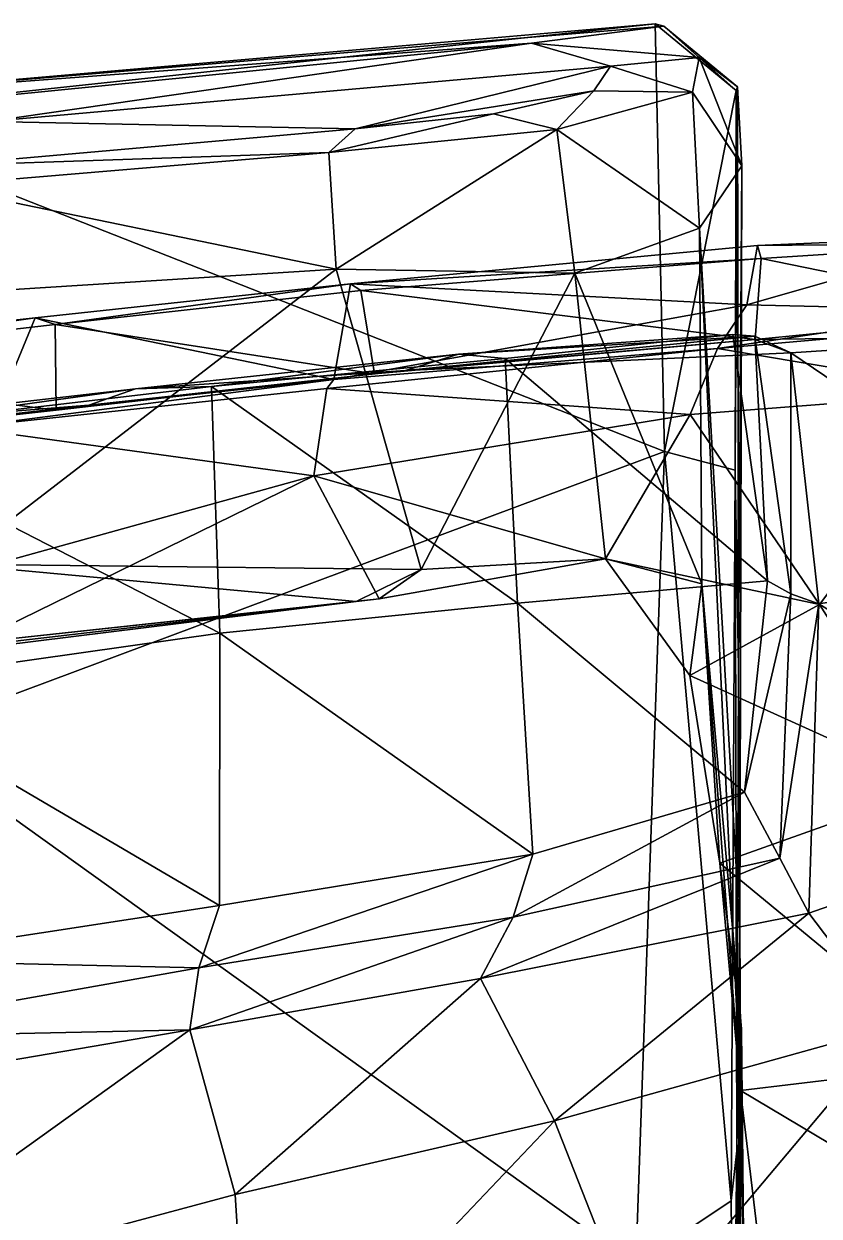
# Model space of a CAD drawing. Extents: x -4.77 to 4.77, y -2.48 to 3.3.
# Drawn here: x 3.578 to 4.005, y 1.88 to 2.519 of the extents above; entities that cross this region are included whole.
import ezdxf

# ---------------------------------------------------------------- set-up
doc = ezdxf.new("R2010")
doc.units = 0

msp = doc.modelspace()

# ---------------------------------------------------------------- linework, layer by layer
for points in [[(3.46018, 2.47968, -0.78494), (3.91678, 2.51943, -0.78594), (3.4625, 2.47089, -0.82041)], [(3.46018, 2.47968, -0.78494), (3.92143, 2.51816, -0.72525), (3.91678, 2.51943, -0.78594)], [(3.46018, 2.47968, 0.78494), (3.4625, 2.47089, 0.82041), (3.91678, 2.51943, 0.78594)], [(3.46018, 2.47968, 0.78494), (3.91678, 2.51943, 0.78594), (3.92143, 2.51816, 0.72525)], [(3.92174, 2.29, -0.89476), (3.4625, 2.47089, -0.82041), (3.91678, 2.51943, -0.78594)], [(3.92174, 2.29, 0.89476), (3.91678, 2.51943, 0.78594), (3.4625, 2.47089, 0.82041)], [(3.92143, 2.51816, -0.72525), (3.96025, 2.48363, -0.78814), (3.91678, 2.51943, -0.78594)], [(3.92174, 2.29, -0.89476), (3.91678, 2.51943, -0.78594), (3.96025, 2.48363, -0.78814)], [(3.92143, 2.51816, 0.72525), (3.91678, 2.51943, 0.78594), (3.96025, 2.48363, 0.78814)], [(3.92174, 2.29, 0.89476), (3.96025, 2.48363, 0.78814), (3.91678, 2.51943, 0.78594)], [(3.85049, 2.50908, -0.66831), (3.92143, 2.51816, -0.72525), (3.46018, 2.47968, -0.78494)], [(3.85049, 2.50908, 0.66831), (3.46018, 2.47968, 0.78494), (3.92143, 2.51816, 0.72525)], [(3.94044, 2.50131, -0.39431), (3.92143, 2.51816, -0.72525), (3.85049, 2.50908, -0.66831)], [(3.94044, 2.50131, 0.39431), (3.85049, 2.50908, 0.66831), (3.92143, 2.51816, 0.72525)], [(3.94044, 2.50131, -0.39431), (3.96099, 2.48573, -0.71942), (3.92143, 2.51816, -0.72525)], [(3.92143, 2.51816, -0.72525), (3.96099, 2.48573, -0.71942), (3.96025, 2.48363, -0.78814)], [(3.94044, 2.50131, 0.39431), (3.92143, 2.51816, 0.72525), (3.96099, 2.48573, 0.71942)], [(3.92143, 2.51816, 0.72525), (3.96025, 2.48363, 0.78814), (3.96099, 2.48573, 0.71942)], [(3.85049, 2.50908, -0.66831), (3.46018, 2.47968, -0.78494), (3.51713, 2.47605, -0.60574)], [(3.85049, 2.50908, 0.66831), (3.51713, 2.47605, 0.60574), (3.46018, 2.47968, 0.78494)], [(3.5594, 2.46705, -0.38779), (3.85049, 2.50908, -0.66831), (3.51713, 2.47605, -0.60574)], [(3.5594, 2.46705, 0.38779), (3.51713, 2.47605, 0.60574), (3.85049, 2.50908, 0.66831)], [(3.5594, 2.46705, -0.38779), (3.89275, 2.49675, -0.38325), (3.85049, 2.50908, -0.66831)], [(3.5594, 2.46705, 0.38779), (3.85049, 2.50908, 0.66831), (3.89275, 2.49675, 0.38325)], [(3.94044, 2.50131, -0.39431), (3.85049, 2.50908, -0.66831), (3.89275, 2.49675, -0.38325)], [(3.94044, 2.50131, 0.39431), (3.89275, 2.49675, 0.38325), (3.85049, 2.50908, 0.66831)], [(3.93673, 2.48285, -0.24246), (3.94044, 2.50131, -0.39431), (3.89275, 2.49675, -0.38325)], [(3.93673, 2.48285, 0.24246), (3.89275, 2.49675, 0.38325), (3.94044, 2.50131, 0.39431)], [(3.93673, 2.48285, -0.24246), (3.96324, 2.44336, -0.37294), (3.94044, 2.50131, -0.39431)], [(3.93673, 2.48285, 0.24246), (3.94044, 2.50131, 0.39431), (3.96324, 2.44336, 0.37294)], [(3.94044, 2.50131, -0.39431), (3.96324, 2.44336, -0.37294), (3.96099, 2.48573, -0.71942)], [(3.94044, 2.50131, 0.39431), (3.96099, 2.48573, 0.71942), (3.96324, 2.44336, 0.37294)], [(3.5594, 2.46705, -0.38779), (3.75589, 2.4632, -0.19142), (3.89275, 2.49675, -0.38325)], [(3.5594, 2.46705, 0.38779), (3.89275, 2.49675, 0.38325), (3.75589, 2.4632, 0.19142)], [(3.88391, 2.48344, -0.25102), (3.89275, 2.49675, -0.38325), (3.75589, 2.4632, -0.19142)], [(3.88391, 2.48344, 0.25102), (3.75589, 2.4632, 0.19142), (3.89275, 2.49675, 0.38325)], [(3.93673, 2.48285, -0.24246), (3.89275, 2.49675, -0.38325), (3.88391, 2.48344, -0.25102)], [(3.93673, 2.48285, 0.24246), (3.88391, 2.48344, 0.25102), (3.89275, 2.49675, 0.38325)], [(3.88391, 2.48344, -0.25102), (3.75589, 2.4632, -0.19142), (3.83, 2.47113, -0.19856)], [(3.88391, 2.48344, 0.25102), (3.83, 2.47113, 0.19856), (3.75589, 2.4632, 0.19142)], [(3.88391, 2.48344, -0.25102), (3.83, 2.47113, -0.19856), (3.86401, 2.4628, -0.16831)], [(3.88391, 2.48344, 0.25102), (3.86401, 2.4628, 0.16831), (3.83, 2.47113, 0.19856)], [(3.88391, 2.48344, -0.25102), (3.86401, 2.4628, -0.16831), (3.93673, 2.48285, -0.24246)], [(3.88391, 2.48344, 0.25102), (3.93673, 2.48285, 0.24246), (3.86401, 2.4628, 0.16831)], [(3.86401, 2.4628, -0.16831), (3.94061, 2.40991, -0.22804), (3.93673, 2.48285, -0.24246)], [(3.86401, 2.4628, 0.16831), (3.93673, 2.48285, 0.24246), (3.94061, 2.40991, 0.22804)], [(3.92174, 2.29, -0.89476), (3.96025, 2.48363, -0.78814), (3.95965, 2.27999, -0.87042)], [(3.92174, 2.29, 0.89476), (3.95965, 2.27999, 0.87042), (3.96025, 2.48363, 0.78814)], [(3.93673, 2.48285, -0.24246), (3.94061, 2.40991, -0.22804), (3.96324, 2.44336, -0.37294)], [(3.93673, 2.48285, 0.24246), (3.96324, 2.44336, 0.37294), (3.94061, 2.40991, 0.22804)], [(3.96099, 2.48573, -0.71942), (3.95965, 2.27999, -0.87042), (3.96025, 2.48363, -0.78814)], [(3.96099, 2.48573, -0.71942), (3.96146, 2.17414, -0.66346), (3.95965, 2.27999, -0.87042)], [(3.96099, 2.48573, 0.71942), (3.96025, 2.48363, 0.78814), (3.95965, 2.27999, 0.87042)], [(3.96099, 2.48573, 0.71942), (3.95965, 2.27999, 0.87042), (3.96146, 2.17414, 0.66346)], [(3.96324, 2.44336, -0.37294), (3.96146, 2.17414, -0.66346), (3.96099, 2.48573, -0.71942)], [(3.96324, 2.44336, 0.37294), (3.96099, 2.48573, 0.71942), (3.96146, 2.17414, 0.66346)], [(3.92174, 2.29, -0.89476), (3.51157, 2.13707, -0.95571), (3.4625, 2.47089, -0.82041)], [(3.92174, 2.29, 0.89476), (3.4625, 2.47089, 0.82041), (3.51157, 2.13707, 0.95571)], [(3.74175, 2.45043, -0.15726), (3.83, 2.47113, -0.19856), (3.75589, 2.4632, -0.19142)], [(3.74175, 2.45043, -0.15726), (3.86401, 2.4628, -0.16831), (3.83, 2.47113, -0.19856)], [(3.74175, 2.45043, 0.15726), (3.75589, 2.4632, 0.19142), (3.83, 2.47113, 0.19856)], [(3.74175, 2.45043, 0.15726), (3.83, 2.47113, 0.19856), (3.86401, 2.4628, 0.16831)], [(3.5594, 2.46705, -0.38779), (3.53096, 2.44335, -0.19593), (3.75589, 2.4632, -0.19142)], [(3.5594, 2.46705, 0.38779), (3.75589, 2.4632, 0.19142), (3.53096, 2.44335, 0.19593)], [(3.74175, 2.45043, -0.15726), (3.75589, 2.4632, -0.19142), (3.53096, 2.44335, -0.19593)], [(3.74175, 2.45043, 0.15726), (3.53096, 2.44335, 0.19593), (3.75589, 2.4632, 0.19142)], [(3.86401, 2.4628, -0.16831), (3.74175, 2.45043, -0.15726), (3.74574, 2.38778, -0.14903)], [(3.86401, 2.4628, 0.16831), (3.74574, 2.38778, 0.14903), (3.74175, 2.45043, 0.15726)], [(3.86401, 2.4628, -0.16831), (3.74574, 2.38778, -0.14903), (3.87378, 2.38571, -0.16482)], [(3.86401, 2.4628, 0.16831), (3.87378, 2.38571, 0.16482), (3.74574, 2.38778, 0.14903)], [(3.86401, 2.4628, -0.16831), (3.87378, 2.38571, -0.16482), (3.94061, 2.40991, -0.22804)], [(3.86401, 2.4628, 0.16831), (3.94061, 2.40991, 0.22804), (3.87378, 2.38571, 0.16482)], [(3.52902, 2.43255, -0.15923), (3.74574, 2.38778, -0.14903), (3.74175, 2.45043, -0.15726)], [(3.74175, 2.45043, -0.15726), (3.53096, 2.44335, -0.19593), (3.52902, 2.43255, -0.15923)], [(3.52902, 2.43255, 0.15923), (3.74175, 2.45043, 0.15726), (3.74574, 2.38778, 0.14903)], [(3.74175, 2.45043, 0.15726), (3.52902, 2.43255, 0.15923), (3.53096, 2.44335, 0.19593)], [(3.96213, 2.0331, -0.56317), (3.96324, 2.44336, -0.37294), (3.94061, 2.40991, -0.22804)], [(3.96213, 2.0331, 0.56317), (3.94061, 2.40991, 0.22804), (3.96324, 2.44336, 0.37294)], [(3.96324, 2.44336, -0.37294), (3.96213, 2.0331, -0.56317), (3.96146, 2.17414, -0.66346)], [(3.96324, 2.44336, 0.37294), (3.96146, 2.17414, 0.66346), (3.96213, 2.0331, 0.56317)], [(3.52902, 2.43255, -0.15923), (3.53287, 2.3744, -0.14903), (3.74574, 2.38778, -0.14903)], [(3.52902, 2.43255, 0.15923), (3.74574, 2.38778, 0.14903), (3.53287, 2.3744, 0.14903)], [(3.9419, 2.21902, -0.23058), (3.94061, 2.40991, -0.22804), (3.87378, 2.38571, -0.16482)], [(3.9419, 2.21902, 0.23058), (3.87378, 2.38571, 0.16482), (3.94061, 2.40991, 0.22804)], [(3.96213, 2.0331, -0.56317), (3.94061, 2.40991, -0.22804), (3.96278, 1.94381, -0.46108)], [(3.96278, 1.94381, -0.46108), (3.94061, 2.40991, -0.22804), (3.9419, 2.21902, -0.23058)], [(3.96213, 2.0331, 0.56317), (3.96278, 1.94381, 0.46108), (3.94061, 2.40991, 0.22804)], [(3.96278, 1.94381, 0.46108), (3.9419, 2.21902, 0.23058), (3.94061, 2.40991, 0.22804)], [(3.96598, 2.36872, -0.03827), (4.09595, 2.40596, -0.02536), (4.08871, 2.36587, -0.07835)], [(3.96598, 2.36872, -0.03827), (3.97164, 2.4006, 0.01487), (4.09595, 2.40596, -0.02536)], [(3.96598, 2.36872, 0.03827), (4.08871, 2.36587, 0.07835), (4.09595, 2.40596, 0.02536)], [(3.96598, 2.36872, 0.03827), (4.09595, 2.40596, 0.02536), (3.97164, 2.4006, -0.01487)], [(3.97164, 2.4006, 0.01487), (4.10179, 2.40176, 0.00151), (4.09595, 2.40596, -0.02536)], [(3.97164, 2.4006, -0.01487), (4.09595, 2.40596, 0.02536), (4.10179, 2.40176, -0.00151)], [(3.75345, 2.38, 0.05914), (3.97359, 2.39351, 0.04179), (3.97164, 2.4006, 0.01487)], [(3.96598, 2.36872, -0.03827), (3.75345, 2.38, 0.05914), (3.97164, 2.4006, 0.01487)], [(3.75345, 2.38, -0.05914), (3.97164, 2.4006, -0.01487), (3.97359, 2.39351, -0.04179)], [(3.96598, 2.36872, 0.03827), (3.97164, 2.4006, -0.01487), (3.75345, 2.38, -0.05914)], [(3.97164, 2.4006, 0.01487), (3.97359, 2.39351, 0.04179), (4.10179, 2.40176, 0.00151)], [(3.97164, 2.4006, -0.01487), (4.10179, 2.40176, -0.00151), (3.97359, 2.39351, -0.04179)], [(4.11614, 2.36442, 0.04137), (4.10179, 2.40176, 0.00151), (3.97359, 2.39351, 0.04179)], [(4.11614, 2.36442, -0.04137), (3.97359, 2.39351, -0.04179), (4.10179, 2.40176, -0.00151)], [(3.75345, 2.38, 0.05914), (3.75884, 2.37648, 0.09083), (3.97359, 2.39351, 0.04179)], [(3.75345, 2.38, -0.05914), (3.97359, 2.39351, -0.04179), (3.75884, 2.37648, -0.09083)], [(3.97039, 2.35011, 0.08695), (3.97359, 2.39351, 0.04179), (3.75884, 2.37648, 0.09083)], [(3.97039, 2.35011, -0.08695), (3.75884, 2.37648, -0.09083), (3.97359, 2.39351, -0.04179)], [(4.11614, 2.36442, 0.04137), (3.97359, 2.39351, 0.04179), (3.97039, 2.35011, 0.08695)], [(4.11614, 2.36442, -0.04137), (3.97039, 2.35011, -0.08695), (3.97359, 2.39351, -0.04179)], [(3.54006, 2.2296, -0.14897), (3.74574, 2.38778, -0.14903), (3.53287, 2.3744, -0.14903)], [(3.54006, 2.2296, 0.14897), (3.53287, 2.3744, 0.14903), (3.74574, 2.38778, 0.14903)], [(3.54006, 2.2296, -0.14897), (3.79136, 2.22688, -0.14692), (3.74574, 2.38778, -0.14903)], [(3.54006, 2.2296, 0.14897), (3.74574, 2.38778, 0.14903), (3.79136, 2.22688, 0.14692)], [(3.87378, 2.38571, -0.16482), (3.74574, 2.38778, -0.14903), (3.79136, 2.22688, -0.14692)], [(3.87378, 2.38571, 0.16482), (3.79136, 2.22688, 0.14692), (3.74574, 2.38778, 0.14903)], [(3.87378, 2.38571, -0.16482), (3.79136, 2.22688, -0.14692), (3.8901, 2.2325, -0.16873)], [(3.87378, 2.38571, 0.16482), (3.8901, 2.2325, 0.16873), (3.79136, 2.22688, 0.14692)], [(3.9419, 2.21902, -0.23058), (3.87378, 2.38571, -0.16482), (3.8901, 2.2325, -0.16873)], [(3.9419, 2.21902, 0.23058), (3.8901, 2.2325, 0.16873), (3.87378, 2.38571, 0.16482)], [(3.7445, 2.32863, 0.00252), (3.58431, 2.36179, 0.1012), (3.75345, 2.38, 0.05914)], [(3.75345, 2.38, 0.05914), (3.58431, 2.36179, 0.1012), (3.59489, 2.35813, 0.13052)], [(3.7445, 2.32863, -0.00252), (3.75345, 2.38, -0.05914), (3.58431, 2.36179, -0.1012)], [(3.75345, 2.38, -0.05914), (3.59489, 2.35813, -0.13052), (3.58431, 2.36179, -0.1012)], [(3.75345, 2.38, 0.05914), (3.59489, 2.35813, 0.13052), (3.75884, 2.37648, 0.09083)], [(3.75345, 2.38, -0.05914), (3.75884, 2.37648, -0.09083), (3.59489, 2.35813, -0.13052)], [(3.96598, 2.36872, -0.03827), (3.7445, 2.32863, 0.00252), (3.75345, 2.38, 0.05914)], [(3.96598, 2.36872, 0.03827), (3.75345, 2.38, -0.05914), (3.7445, 2.32863, -0.00252)], [(3.76619, 2.33166, 0.13238), (3.75884, 2.37648, 0.09083), (3.59489, 2.35813, 0.13052)], [(3.76619, 2.33166, -0.13238), (3.59489, 2.35813, -0.13052), (3.75884, 2.37648, -0.09083)], [(3.97039, 2.35011, 0.08695), (3.75884, 2.37648, 0.09083), (3.76619, 2.33166, 0.13238)], [(3.97039, 2.35011, -0.08695), (3.76619, 2.33166, -0.13238), (3.75884, 2.37648, -0.09083)], [(3.7445, 2.32863, 0.00252), (3.96598, 2.36872, -0.03827), (3.95017, 2.34529, -0.0948)], [(3.7445, 2.32863, -0.00252), (3.95017, 2.34529, 0.0948), (3.96598, 2.36872, 0.03827)], [(3.95017, 2.34529, -0.0948), (3.96598, 2.36872, -0.03827), (4.08871, 2.36587, -0.07835)], [(3.95017, 2.34529, 0.0948), (4.08871, 2.36587, 0.07835), (3.96598, 2.36872, 0.03827)], [(3.4056, 2.33642, 0.1761), (3.58431, 2.36179, 0.1012), (3.39895, 2.34133, 0.14149)], [(3.5625, 2.30929, 0.04602), (3.39895, 2.34133, 0.14149), (3.58431, 2.36179, 0.1012)], [(3.4056, 2.33642, -0.1761), (3.39895, 2.34133, -0.14149), (3.58431, 2.36179, -0.1012)], [(3.5625, 2.30929, -0.04602), (3.58431, 2.36179, -0.1012), (3.39895, 2.34133, -0.14149)], [(3.4056, 2.33642, 0.1761), (3.59489, 2.35813, 0.13052), (3.58431, 2.36179, 0.1012)], [(3.4056, 2.33642, -0.1761), (3.58431, 2.36179, -0.1012), (3.59489, 2.35813, -0.13052)], [(3.7445, 2.32863, 0.00252), (3.5625, 2.30929, 0.04602), (3.58431, 2.36179, 0.1012)], [(3.7445, 2.32863, -0.00252), (3.58431, 2.36179, -0.1012), (3.5625, 2.30929, -0.04602)], [(3.95017, 2.34529, -0.0948), (4.08871, 2.36587, -0.07835), (4.10449, 2.35889, -0.14101)], [(3.95017, 2.34529, 0.0948), (4.10449, 2.35889, 0.14101), (4.08871, 2.36587, 0.07835)], [(4.13164, 2.35228, 0.09777), (4.11614, 2.36442, 0.04137), (3.97039, 2.35011, 0.08695)], [(4.13164, 2.35228, -0.09777), (3.97039, 2.35011, -0.08695), (4.11614, 2.36442, -0.04137)], [(3.59553, 2.31221, 0.17455), (3.59489, 2.35813, 0.13052), (3.4056, 2.33642, 0.1761)], [(3.59553, 2.31221, -0.17455), (3.4056, 2.33642, -0.1761), (3.59489, 2.35813, -0.13052)], [(3.76619, 2.33166, 0.13238), (3.59489, 2.35813, 0.13052), (3.59553, 2.31221, 0.17455)], [(3.76619, 2.33166, -0.13238), (3.59553, 2.31221, -0.17455), (3.59489, 2.35813, -0.13052)], [(4.09033, 2.32185, -0.15711), (3.95017, 2.34529, -0.0948), (4.10449, 2.35889, -0.14101)], [(4.09033, 2.32185, 0.15711), (4.10449, 2.35889, 0.14101), (3.95017, 2.34529, 0.0948)], [(3.78284, 2.33354, 0.18768), (3.97039, 2.35011, 0.08695), (3.76619, 2.33166, 0.13238)], [(3.78284, 2.33354, -0.18768), (3.76619, 2.33166, -0.13238), (3.97039, 2.35011, -0.08695)], [(3.97021, 2.35186, 0.23824), (3.78284, 2.33354, 0.18768), (3.81135, 2.3423, 0.26606)], [(3.97021, 2.35186, 0.23824), (3.98956, 2.34293, 0.14487), (3.78284, 2.33354, 0.18768)], [(3.97021, 2.35186, -0.23824), (3.81135, 2.3423, -0.26606), (3.78284, 2.33354, -0.18768)], [(3.97021, 2.35186, -0.23824), (3.78284, 2.33354, -0.18768), (3.98956, 2.34293, -0.14487)], [(3.78284, 2.33354, 0.18768), (3.98956, 2.34293, 0.14487), (3.97039, 2.35011, 0.08695)], [(3.78284, 2.33354, -0.18768), (3.97039, 2.35011, -0.08695), (3.98956, 2.34293, -0.14487)], [(3.81135, 2.3423, 0.26606), (3.95848, 2.35276, 0.32), (3.97021, 2.35186, 0.23824)], [(3.81135, 2.3423, 0.26606), (3.83636, 2.33987, 0.35706), (3.95848, 2.35276, 0.32)], [(3.81135, 2.3423, -0.26606), (3.97021, 2.35186, -0.23824), (3.95848, 2.35276, -0.32)], [(3.81135, 2.3423, -0.26606), (3.95848, 2.35276, -0.32), (3.83636, 2.33987, -0.35706)], [(3.83636, 2.33987, 0.35706), (3.97712, 2.22063, 0.32993), (3.95848, 2.35276, 0.32)], [(3.83636, 2.33987, -0.35706), (3.95848, 2.35276, -0.32), (3.97712, 2.22063, -0.32993)], [(3.97021, 2.35186, 0.23824), (3.95848, 2.35276, 0.32), (3.97712, 2.22063, 0.32993)], [(3.97021, 2.35186, -0.23824), (3.97712, 2.22063, -0.32993), (3.95848, 2.35276, -0.32)], [(3.98949, 2.21369, 0.23952), (3.98956, 2.34293, 0.14487), (3.97021, 2.35186, 0.23824)], [(3.97021, 2.35186, 0.23824), (3.97712, 2.22063, 0.32993), (3.98949, 2.21369, 0.23952)], [(3.98949, 2.21369, -0.23952), (3.97021, 2.35186, -0.23824), (3.98956, 2.34293, -0.14487)], [(3.97021, 2.35186, -0.23824), (3.98949, 2.21369, -0.23952), (3.97712, 2.22063, -0.32993)], [(4.13164, 2.35228, 0.09777), (3.97039, 2.35011, 0.08695), (3.98956, 2.34293, 0.14487)], [(4.13164, 2.35228, -0.09777), (3.98956, 2.34293, -0.14487), (3.97039, 2.35011, -0.08695)], [(3.98956, 2.34293, 0.14487), (4.15314, 2.23233, 0.11302), (4.13164, 2.35228, 0.09777)], [(3.98956, 2.34293, -0.14487), (4.13164, 2.35228, -0.09777), (4.15314, 2.23233, -0.11302)], [(3.81135, 2.3423, 0.26606), (3.63798, 2.32374, 0.30752), (3.6789, 2.32494, 0.39397)], [(3.63798, 2.32374, 0.30752), (3.81135, 2.3423, 0.26606), (3.78284, 2.33354, 0.18768)], [(3.81135, 2.3423, -0.26606), (3.6789, 2.32494, -0.39397), (3.63798, 2.32374, -0.30752)], [(3.63798, 2.32374, -0.30752), (3.78284, 2.33354, -0.18768), (3.81135, 2.3423, -0.26606)], [(3.81135, 2.3423, 0.26606), (3.6789, 2.32494, 0.39397), (3.83636, 2.33987, 0.35706)], [(3.81135, 2.3423, -0.26606), (3.83636, 2.33987, -0.35706), (3.6789, 2.32494, -0.39397)], [(3.7445, 2.32863, 0.00252), (3.95017, 2.34529, -0.0948), (3.74068, 2.32383, -0.05115)], [(3.9356, 2.30983, -0.11363), (3.74068, 2.32383, -0.05115), (3.95017, 2.34529, -0.0948)], [(3.7445, 2.32863, -0.00252), (3.74068, 2.32383, 0.05115), (3.95017, 2.34529, 0.0948)], [(3.9356, 2.30983, 0.11363), (3.95017, 2.34529, 0.0948), (3.74068, 2.32383, 0.05115)], [(4.09033, 2.32185, -0.15711), (3.9356, 2.30983, -0.11363), (3.95017, 2.34529, -0.0948)], [(4.09033, 2.32185, 0.15711), (3.95017, 2.34529, 0.0948), (3.9356, 2.30983, 0.11363)], [(3.98949, 2.21369, 0.23952), (4.00456, 2.20832, 0.167), (3.98956, 2.34293, 0.14487)], [(3.98949, 2.21369, -0.23952), (3.98956, 2.34293, -0.14487), (4.00456, 2.20832, -0.167)], [(3.98956, 2.34293, 0.14487), (4.00456, 2.20832, 0.167), (4.15314, 2.23233, 0.11302)], [(3.98956, 2.34293, -0.14487), (4.15314, 2.23233, -0.11302), (4.00456, 2.20832, -0.167)], [(3.59553, 2.31221, 0.17455), (3.4056, 2.33642, 0.1761), (3.40837, 2.29248, 0.21469)], [(3.59553, 2.31221, -0.17455), (3.40837, 2.29248, -0.21469), (3.4056, 2.33642, -0.1761)], [(3.6789, 2.32494, 0.39397), (3.84298, 2.20876, 0.37976), (3.83636, 2.33987, 0.35706)], [(3.6789, 2.32494, -0.39397), (3.83636, 2.33987, -0.35706), (3.84298, 2.20876, -0.37976)], [(3.83636, 2.33987, 0.35706), (3.84298, 2.20876, 0.37976), (3.97712, 2.22063, 0.32993)], [(3.83636, 2.33987, -0.35706), (3.97712, 2.22063, -0.32993), (3.84298, 2.20876, -0.37976)], [(3.54509, 2.3029, -0.01933), (3.7445, 2.32863, 0.00252), (3.74068, 2.32383, -0.05115)], [(3.54509, 2.3029, -0.01933), (3.5625, 2.30929, 0.04602), (3.7445, 2.32863, 0.00252)], [(3.54509, 2.3029, 0.01933), (3.74068, 2.32383, 0.05115), (3.7445, 2.32863, -0.00252)], [(3.54509, 2.3029, 0.01933), (3.7445, 2.32863, -0.00252), (3.5625, 2.30929, -0.04602)], [(3.76619, 2.33166, 0.13238), (3.59553, 2.31221, 0.17455), (3.61306, 2.315, 0.22328)], [(3.76619, 2.33166, -0.13238), (3.61306, 2.315, -0.22328), (3.59553, 2.31221, -0.17455)], [(3.63798, 2.32374, 0.30752), (3.78284, 2.33354, 0.18768), (3.61306, 2.315, 0.22328)], [(3.76619, 2.33166, 0.13238), (3.61306, 2.315, 0.22328), (3.78284, 2.33354, 0.18768)], [(3.63798, 2.32374, -0.30752), (3.61306, 2.315, -0.22328), (3.78284, 2.33354, -0.18768)], [(3.76619, 2.33166, -0.13238), (3.78284, 2.33354, -0.18768), (3.61306, 2.315, -0.22328)], [(3.47278, 2.30084, 0.44476), (3.63798, 2.32374, 0.30752), (3.44475, 2.3016, 0.34568)], [(3.44475, 2.3016, 0.34568), (3.63798, 2.32374, 0.30752), (3.61306, 2.315, 0.22328)], [(3.47278, 2.30084, -0.44476), (3.44475, 2.3016, -0.34568), (3.63798, 2.32374, -0.30752)], [(3.44475, 2.3016, -0.34568), (3.61306, 2.315, -0.22328), (3.63798, 2.32374, -0.30752)], [(3.6833, 2.19265, 0.42003), (3.6789, 2.32494, 0.39397), (3.47278, 2.30084, 0.44476)], [(3.47278, 2.30084, 0.44476), (3.6789, 2.32494, 0.39397), (3.63798, 2.32374, 0.30752)], [(3.6833, 2.19265, -0.42003), (3.47278, 2.30084, -0.44476), (3.6789, 2.32494, -0.39397)], [(3.47278, 2.30084, -0.44476), (3.63798, 2.32374, -0.30752), (3.6789, 2.32494, -0.39397)], [(3.73373, 2.27695, -0.0699), (3.54509, 2.3029, -0.01933), (3.74068, 2.32383, -0.05115)], [(3.73373, 2.27695, 0.0699), (3.74068, 2.32383, 0.05115), (3.54509, 2.3029, 0.01933)], [(3.6789, 2.32494, 0.39397), (3.6833, 2.19265, 0.42003), (3.84298, 2.20876, 0.37976)], [(3.6789, 2.32494, -0.39397), (3.84298, 2.20876, -0.37976), (3.6833, 2.19265, -0.42003)], [(3.9356, 2.30983, -0.11363), (3.73373, 2.27695, -0.0699), (3.74068, 2.32383, -0.05115)], [(3.9356, 2.30983, 0.11363), (3.74068, 2.32383, 0.05115), (3.73373, 2.27695, 0.0699)], [(4.09033, 2.32185, -0.15711), (4.00494, 2.20808, -0.1728), (3.9356, 2.30983, -0.11363)], [(4.09033, 2.32185, 0.15711), (3.9356, 2.30983, 0.11363), (4.00494, 2.20808, 0.1728)], [(3.44475, 2.3016, 0.34568), (3.61306, 2.315, 0.22328), (3.42288, 2.29314, 0.25955)], [(3.42288, 2.29314, 0.25955), (3.61306, 2.315, 0.22328), (3.59553, 2.31221, 0.17455)], [(3.44475, 2.3016, -0.34568), (3.42288, 2.29314, -0.25955), (3.61306, 2.315, -0.22328)], [(3.42288, 2.29314, -0.25955), (3.59553, 2.31221, -0.17455), (3.61306, 2.315, -0.22328)], [(3.42288, 2.29314, 0.25955), (3.59553, 2.31221, 0.17455), (3.40837, 2.29248, 0.21469)], [(3.42288, 2.29314, -0.25955), (3.40837, 2.29248, -0.21469), (3.59553, 2.31221, -0.17455)], [(3.8901, 2.2325, -0.16873), (3.73373, 2.27695, -0.0699), (3.9356, 2.30983, -0.11363)], [(3.8901, 2.2325, 0.16873), (3.9356, 2.30983, 0.11363), (3.73373, 2.27695, 0.0699)], [(4.00494, 2.20808, -0.1728), (3.8901, 2.2325, -0.16873), (3.9356, 2.30983, -0.11363)], [(4.00494, 2.20808, 0.1728), (3.9356, 2.30983, 0.11363), (3.8901, 2.2325, 0.16873)], [(3.73373, 2.27695, -0.0699), (3.54181, 2.22397, -0.03691), (3.54509, 2.3029, -0.01933)], [(3.73373, 2.27695, 0.0699), (3.54509, 2.3029, 0.01933), (3.54181, 2.22397, 0.03691)], [(3.6833, 2.19265, 0.42003), (3.47278, 2.30084, 0.44476), (3.48276, 2.16427, 0.46821)], [(3.6833, 2.19265, -0.42003), (3.48276, 2.16427, -0.46821), (3.47278, 2.30084, -0.44476)], [(3.90649, 1.85403, -1.04205), (3.51157, 2.13707, -0.95571), (3.92174, 2.29, -0.89476)], [(3.90649, 1.85403, 1.04205), (3.92174, 2.29, 0.89476), (3.51157, 2.13707, 0.95571)], [(3.95758, 1.88827, -1.01545), (3.90649, 1.85403, -1.04205), (3.92174, 2.29, -0.89476)], [(3.95758, 1.88827, 1.01545), (3.92174, 2.29, 0.89476), (3.90649, 1.85403, 1.04205)], [(3.95758, 1.88827, -1.01545), (3.92174, 2.29, -0.89476), (3.95965, 2.27999, -0.87042)], [(3.95758, 1.88827, 1.01545), (3.95965, 2.27999, 0.87042), (3.92174, 2.29, 0.89476)], [(3.5506, 2.18749, -0.06384), (3.54181, 2.22397, -0.03691), (3.73373, 2.27695, -0.0699)], [(3.5506, 2.18749, 0.06384), (3.73373, 2.27695, 0.0699), (3.54181, 2.22397, 0.03691)], [(3.5506, 2.18749, -0.06384), (3.73373, 2.27695, -0.0699), (3.76876, 2.21101, -0.11084)], [(3.5506, 2.18749, 0.06384), (3.76876, 2.21101, 0.11084), (3.73373, 2.27695, 0.0699)], [(3.8901, 2.2325, -0.16873), (3.76876, 2.21101, -0.11084), (3.73373, 2.27695, -0.0699)], [(3.8901, 2.2325, 0.16873), (3.73373, 2.27695, 0.0699), (3.76876, 2.21101, 0.11084)], [(3.96053, 1.915, -0.79985), (3.95758, 1.88827, -1.01545), (3.95965, 2.27999, -0.87042)], [(3.96053, 1.915, 0.79985), (3.95965, 2.27999, 0.87042), (3.95758, 1.88827, 1.01545)], [(3.96053, 1.915, -0.79985), (3.95965, 2.27999, -0.87042), (3.96146, 2.17414, -0.66346)], [(3.96053, 1.915, 0.79985), (3.96146, 2.17414, 0.66346), (3.95965, 2.27999, 0.87042)], [(3.79136, 2.22688, -0.14692), (3.76876, 2.21101, -0.11084), (3.8901, 2.2325, -0.16873)], [(3.79136, 2.22688, 0.14692), (3.8901, 2.2325, 0.16873), (3.76876, 2.21101, 0.11084)], [(4.00494, 2.20808, -0.1728), (3.9353, 2.16988, -0.19362), (3.8901, 2.2325, -0.16873)], [(3.9419, 2.21902, -0.23058), (3.8901, 2.2325, -0.16873), (3.9353, 2.16988, -0.19362)], [(4.00494, 2.20808, 0.1728), (3.8901, 2.2325, 0.16873), (3.9353, 2.16988, 0.19362)], [(3.9419, 2.21902, 0.23058), (3.9353, 2.16988, 0.19362), (3.8901, 2.2325, 0.16873)], [(4.00456, 2.20832, 0.167), (4.1727, 2.10308, 0.11478), (4.15314, 2.23233, 0.11302)], [(4.00456, 2.20832, -0.167), (4.15314, 2.23233, -0.11302), (4.1727, 2.10308, -0.11478)], [(3.75638, 2.20961, -0.12955), (3.54006, 2.2296, -0.14897), (3.53958, 2.18448, -0.14013)], [(3.75638, 2.20961, 0.12955), (3.53958, 2.18448, 0.14013), (3.54006, 2.2296, 0.14897)], [(3.75638, 2.20961, -0.12955), (3.79136, 2.22688, -0.14692), (3.54006, 2.2296, -0.14897)], [(3.75638, 2.20961, 0.12955), (3.54006, 2.2296, 0.14897), (3.79136, 2.22688, 0.14692)], [(3.79136, 2.22688, -0.14692), (3.75638, 2.20961, -0.12955), (3.76876, 2.21101, -0.11084)], [(3.79136, 2.22688, 0.14692), (3.76876, 2.21101, 0.11084), (3.75638, 2.20961, 0.12955)], [(3.84298, 2.20876, 0.37976), (3.96474, 2.10737, 0.34623), (3.97712, 2.22063, 0.32993)], [(3.84298, 2.20876, -0.37976), (3.97712, 2.22063, -0.32993), (3.96474, 2.10737, -0.34623)], [(3.9419, 2.21902, -0.23058), (3.9353, 2.16988, -0.19362), (3.95153, 2.06936, -0.23711)], [(3.9419, 2.21902, 0.23058), (3.95153, 2.06936, 0.23711), (3.9353, 2.16988, 0.19362)], [(3.95153, 2.06936, -0.23711), (3.96307, 1.98048, -0.33794), (3.9419, 2.21902, -0.23058)], [(3.96278, 1.94381, -0.46108), (3.9419, 2.21902, -0.23058), (3.96307, 1.98048, -0.33794)], [(3.95153, 2.06936, 0.23711), (3.9419, 2.21902, 0.23058), (3.96307, 1.98048, 0.33794)], [(3.96278, 1.94381, 0.46108), (3.96307, 1.98048, 0.33794), (3.9419, 2.21902, 0.23058)], [(3.98949, 2.21369, 0.23952), (3.97712, 2.22063, 0.32993), (3.96474, 2.10737, 0.34623)], [(3.98949, 2.21369, -0.23952), (3.96474, 2.10737, -0.34623), (3.97712, 2.22063, -0.32993)], [(3.98949, 2.21369, 0.23952), (3.96474, 2.10737, 0.34623), (3.98366, 2.07191, 0.25612)], [(3.98949, 2.21369, -0.23952), (3.98366, 2.07191, -0.25612), (3.96474, 2.10737, -0.34623)], [(3.98366, 2.07191, 0.25612), (4.00456, 2.20832, 0.167), (3.98949, 2.21369, 0.23952)], [(3.98366, 2.07191, -0.25612), (3.98949, 2.21369, -0.23952), (4.00456, 2.20832, -0.167)], [(3.53958, 2.18448, -0.14013), (3.54693, 2.18374, -0.08543), (3.75638, 2.20961, -0.12955)], [(3.53958, 2.18448, 0.14013), (3.75638, 2.20961, 0.12955), (3.54693, 2.18374, 0.08543)], [(3.5506, 2.18749, -0.06384), (3.75638, 2.20961, -0.12955), (3.54693, 2.18374, -0.08543)], [(3.5506, 2.18749, 0.06384), (3.54693, 2.18374, 0.08543), (3.75638, 2.20961, 0.12955)], [(3.5506, 2.18749, -0.06384), (3.76876, 2.21101, -0.11084), (3.75638, 2.20961, -0.12955)], [(3.5506, 2.18749, 0.06384), (3.75638, 2.20961, 0.12955), (3.76876, 2.21101, 0.11084)], [(3.8512, 2.0742, 0.37401), (3.84298, 2.20876, 0.37976), (3.6833, 2.19265, 0.42003)], [(3.8512, 2.0742, -0.37401), (3.6833, 2.19265, -0.42003), (3.84298, 2.20876, -0.37976)], [(3.84298, 2.20876, 0.37976), (3.8512, 2.0742, 0.37401), (3.96474, 2.10737, 0.34623)], [(3.84298, 2.20876, -0.37976), (3.96474, 2.10737, -0.34623), (3.8512, 2.0742, -0.37401)], [(4.06706, 2.11044, -0.20925), (3.9353, 2.16988, -0.19362), (4.00494, 2.20808, -0.1728)], [(4.06706, 2.11044, 0.20925), (4.00494, 2.20808, 0.1728), (3.9353, 2.16988, 0.19362)], [(3.98366, 2.07191, 0.25612), (3.99915, 2.04255, 0.18129), (4.00456, 2.20832, 0.167)], [(3.98366, 2.07191, -0.25612), (4.00456, 2.20832, -0.167), (3.99915, 2.04255, -0.18129)], [(4.00456, 2.20832, 0.167), (3.99915, 2.04255, 0.18129), (4.1727, 2.10308, 0.11478)], [(4.00456, 2.20832, -0.167), (4.1727, 2.10308, -0.11478), (3.99915, 2.04255, -0.18129)], [(3.68311, 2.04668, 0.41592), (3.6833, 2.19265, 0.42003), (3.48276, 2.16427, 0.46821)], [(3.68311, 2.04668, -0.41592), (3.48276, 2.16427, -0.46821), (3.6833, 2.19265, -0.42003)], [(3.8512, 2.0742, 0.37401), (3.6833, 2.19265, 0.42003), (3.68311, 2.04668, 0.41592)], [(3.8512, 2.0742, -0.37401), (3.68311, 2.04668, -0.41592), (3.6833, 2.19265, -0.42003)], [(3.96213, 2.0331, -0.56317), (3.96053, 1.915, -0.79985), (3.96146, 2.17414, -0.66346)], [(3.96213, 2.0331, 0.56317), (3.96146, 2.17414, 0.66346), (3.96053, 1.915, 0.79985)], [(4.06706, 2.11044, -0.20925), (3.95153, 2.06936, -0.23711), (3.9353, 2.16988, -0.19362)], [(4.06706, 2.11044, 0.20925), (3.9353, 2.16988, 0.19362), (3.95153, 2.06936, 0.23711)], [(3.68311, 2.04668, 0.41592), (3.48276, 2.16427, 0.46821), (3.49191, 2.01719, 0.46721)], [(3.68311, 2.04668, -0.41592), (3.49191, 2.01719, -0.46721), (3.48276, 2.16427, -0.46821)], [(3.90649, 1.85403, -1.04205), (3.36506, 1.654, -1.14575), (3.51157, 2.13707, -0.95571)], [(3.90649, 1.85403, 1.04205), (3.51157, 2.13707, 0.95571), (3.36506, 1.654, 1.14575)], [(3.95153, 2.06936, -0.23711), (4.06706, 2.11044, -0.20925), (4.08201, 1.96177, -0.27053)], [(3.95153, 2.06936, 0.23711), (4.08201, 1.96177, 0.27053), (4.06706, 2.11044, 0.20925)], [(3.96474, 2.10737, 0.34623), (3.84061, 2.04027, 0.30235), (3.98366, 2.07191, 0.25612)], [(3.96474, 2.10737, 0.34623), (3.8512, 2.0742, 0.37401), (3.84061, 2.04027, 0.30235)], [(3.96474, 2.10737, -0.34623), (3.98366, 2.07191, -0.25612), (3.84061, 2.04027, -0.30235)], [(3.96474, 2.10737, -0.34623), (3.84061, 2.04027, -0.30235), (3.8512, 2.0742, -0.37401)], [(4.04518, 1.98195, 0.15402), (4.1727, 2.10308, 0.11478), (3.99915, 2.04255, 0.18129)], [(4.04518, 1.98195, -0.15402), (3.99915, 2.04255, -0.18129), (4.1727, 2.10308, -0.11478)], [(3.8512, 2.0742, 0.37401), (3.67195, 2.01324, 0.34723), (3.84061, 2.04027, 0.30235)], [(3.8512, 2.0742, 0.37401), (3.68311, 2.04668, 0.41592), (3.67195, 2.01324, 0.34723)], [(3.8512, 2.0742, -0.37401), (3.84061, 2.04027, -0.30235), (3.67195, 2.01324, -0.34723)], [(3.8512, 2.0742, -0.37401), (3.67195, 2.01324, -0.34723), (3.68311, 2.04668, -0.41592)], [(3.82315, 2.00747, 0.23754), (3.98366, 2.07191, 0.25612), (3.84061, 2.04027, 0.30235)], [(3.82315, 2.00747, 0.23754), (3.99915, 2.04255, 0.18129), (3.98366, 2.07191, 0.25612)], [(3.82315, 2.00747, -0.23754), (3.84061, 2.04027, -0.30235), (3.98366, 2.07191, -0.25612)], [(3.82315, 2.00747, -0.23754), (3.98366, 2.07191, -0.25612), (3.99915, 2.04255, -0.18129)], [(3.95153, 2.06936, -0.23711), (4.08201, 1.96177, -0.27053), (3.96257, 1.94743, -0.28553)], [(3.95153, 2.06936, -0.23711), (3.96257, 1.94743, -0.28553), (3.96307, 1.98048, -0.33794)], [(3.95153, 2.06936, 0.23711), (3.96257, 1.94743, 0.28553), (4.08201, 1.96177, 0.27053)], [(3.95153, 2.06936, 0.23711), (3.96307, 1.98048, 0.33794), (3.96257, 1.94743, 0.28553)], [(3.67195, 2.01324, 0.34723), (3.68311, 2.04668, 0.41592), (3.49191, 2.01719, 0.46721)], [(3.67195, 2.01324, -0.34723), (3.49191, 2.01719, -0.46721), (3.68311, 2.04668, -0.41592)], [(3.66716, 1.98, 0.2761), (3.84061, 2.04027, 0.30235), (3.67195, 2.01324, 0.34723)], [(3.66716, 1.98, 0.2761), (3.82315, 2.00747, 0.23754), (3.84061, 2.04027, 0.30235)], [(3.66716, 1.98, -0.2761), (3.67195, 2.01324, -0.34723), (3.84061, 2.04027, -0.30235)], [(3.66716, 1.98, -0.2761), (3.84061, 2.04027, -0.30235), (3.82315, 2.00747, -0.23754)], [(3.86288, 1.9312, 0.20646), (3.99915, 2.04255, 0.18129), (3.82315, 2.00747, 0.23754)], [(3.86288, 1.9312, -0.20646), (3.82315, 2.00747, -0.23754), (3.99915, 2.04255, -0.18129)], [(3.86288, 1.9312, 0.20646), (4.04518, 1.98195, 0.15402), (3.99915, 2.04255, 0.18129)], [(3.86288, 1.9312, -0.20646), (3.99915, 2.04255, -0.18129), (4.04518, 1.98195, -0.15402)], [(3.96213, 2.0331, -0.56317), (3.96115, 1.83633, -0.70883), (3.96053, 1.915, -0.79985)], [(3.96213, 2.0331, 0.56317), (3.96053, 1.915, 0.79985), (3.96115, 1.83633, 0.70883)], [(3.96213, 2.0331, -0.56317), (3.96226, 1.79496, -0.54352), (3.96115, 1.83633, -0.70883)], [(3.96213, 2.0331, 0.56317), (3.96115, 1.83633, 0.70883), (3.96226, 1.79496, 0.54352)], [(3.96213, 2.0331, -0.56317), (3.96278, 1.94381, -0.46108), (3.96226, 1.79496, -0.54352)], [(3.96213, 2.0331, 0.56317), (3.96226, 1.79496, 0.54352), (3.96278, 1.94381, 0.46108)], [(3.67195, 2.01324, 0.34723), (3.49191, 2.01719, 0.46721), (3.45925, 1.97543, 0.39979)], [(3.67195, 2.01324, -0.34723), (3.45925, 1.97543, -0.39979), (3.49191, 2.01719, -0.46721)], [(3.45925, 1.97543, 0.39979), (3.66716, 1.98, 0.2761), (3.67195, 2.01324, 0.34723)], [(3.45925, 1.97543, -0.39979), (3.67195, 2.01324, -0.34723), (3.66716, 1.98, -0.2761)], [(3.82315, 2.00747, 0.23754), (3.66716, 1.98, 0.2761), (3.69155, 1.89165, 0.25323)], [(3.82315, 2.00747, -0.23754), (3.69155, 1.89165, -0.25323), (3.66716, 1.98, -0.2761)], [(3.82315, 2.00747, 0.23754), (3.69155, 1.89165, 0.25323), (3.86288, 1.9312, 0.20646)], [(3.82315, 2.00747, -0.23754), (3.86288, 1.9312, -0.20646), (3.69155, 1.89165, -0.25323)], [(3.45599, 1.82856, 0.30999), (3.66716, 1.98, 0.2761), (3.43449, 1.94024, 0.33829)], [(3.45925, 1.97543, 0.39979), (3.43449, 1.94024, 0.33829), (3.66716, 1.98, 0.2761)], [(3.45599, 1.82856, -0.30999), (3.43449, 1.94024, -0.33829), (3.66716, 1.98, -0.2761)], [(3.45925, 1.97543, -0.39979), (3.66716, 1.98, -0.2761), (3.43449, 1.94024, -0.33829)], [(3.45599, 1.82856, 0.30999), (3.69155, 1.89165, 0.25323), (3.66716, 1.98, 0.2761)], [(3.45599, 1.82856, -0.30999), (3.66716, 1.98, -0.2761), (3.69155, 1.89165, -0.25323)], [(4.04518, 1.98195, 0.15402), (3.86288, 1.9312, 0.20646), (3.90732, 1.81798, 0.13901)], [(4.04518, 1.98195, -0.15402), (3.90732, 1.81798, -0.13901), (3.86288, 1.9312, -0.20646)], [(4.04518, 1.98195, 0.15402), (3.90732, 1.81798, 0.13901), (4.10776, 1.86981, 0.07545)], [(4.04518, 1.98195, -0.15402), (4.10776, 1.86981, -0.07545), (3.90732, 1.81798, -0.13901)], [(3.96257, 1.94743, -0.28553), (3.96458, 1.83302, -0.36244), (3.96307, 1.98048, -0.33794)], [(3.96257, 1.94743, 0.28553), (3.96307, 1.98048, 0.33794), (3.96458, 1.83302, 0.36244)], [(3.96458, 1.83302, -0.36244), (3.96278, 1.94381, -0.46108), (3.96307, 1.98048, -0.33794)], [(3.96458, 1.83302, 0.36244), (3.96307, 1.98048, 0.33794), (3.96278, 1.94381, 0.46108)], [(4.09742, 1.86709, -0.32055), (3.96257, 1.94743, -0.28553), (4.08201, 1.96177, -0.27053)], [(4.09742, 1.86709, 0.32055), (4.08201, 1.96177, 0.27053), (3.96257, 1.94743, 0.28553)], [(3.96257, 1.94743, -0.28553), (3.97786, 1.8187, -0.33171), (3.96458, 1.83302, -0.36244)], [(4.09742, 1.86709, -0.32055), (3.97786, 1.8187, -0.33171), (3.96257, 1.94743, -0.28553)], [(3.96257, 1.94743, 0.28553), (3.96458, 1.83302, 0.36244), (3.97786, 1.8187, 0.33171)], [(4.09742, 1.86709, 0.32055), (3.96257, 1.94743, 0.28553), (3.97786, 1.8187, 0.33171)], [(3.96491, 1.8271, -0.40266), (3.96226, 1.79496, -0.54352), (3.96278, 1.94381, -0.46108)], [(3.96491, 1.8271, 0.40266), (3.96278, 1.94381, 0.46108), (3.96226, 1.79496, 0.54352)], [(3.96458, 1.83302, -0.36244), (3.96491, 1.8271, -0.40266), (3.96278, 1.94381, -0.46108)], [(3.96458, 1.83302, 0.36244), (3.96278, 1.94381, 0.46108), (3.96491, 1.8271, 0.40266)], [(3.86288, 1.9312, 0.20646), (3.69155, 1.89165, 0.25323), (3.69969, 1.75952, 0.19366)], [(3.86288, 1.9312, -0.20646), (3.69969, 1.75952, -0.19366), (3.69155, 1.89165, -0.25323)], [(3.86288, 1.9312, 0.20646), (3.69969, 1.75952, 0.19366), (3.90732, 1.81798, 0.13901)], [(3.86288, 1.9312, -0.20646), (3.90732, 1.81798, -0.13901), (3.69969, 1.75952, -0.19366)], [(3.95886, 1.76873, -0.93531), (3.95758, 1.88827, -1.01545), (3.96053, 1.915, -0.79985)], [(3.95886, 1.76873, 0.93531), (3.96053, 1.915, 0.79985), (3.95758, 1.88827, 1.01545)], [(3.95886, 1.76873, -0.93531), (3.96053, 1.915, -0.79985), (3.96115, 1.83633, -0.70883)], [(3.95886, 1.76873, 0.93531), (3.96115, 1.83633, 0.70883), (3.96053, 1.915, 0.79985)], [(3.69969, 1.75952, 0.19366), (3.69155, 1.89165, 0.25323), (3.45599, 1.82856, 0.30999)], [(3.69969, 1.75952, -0.19366), (3.45599, 1.82856, -0.30999), (3.69155, 1.89165, -0.25323)], [(3.95886, 1.76873, -0.93531), (3.90649, 1.85403, -1.04205), (3.95758, 1.88827, -1.01545)], [(3.95886, 1.76873, 0.93531), (3.95758, 1.88827, 1.01545), (3.90649, 1.85403, 1.04205)]]:
    msp.add_3dface(points)

doc.saveas('drawing.dxf')
